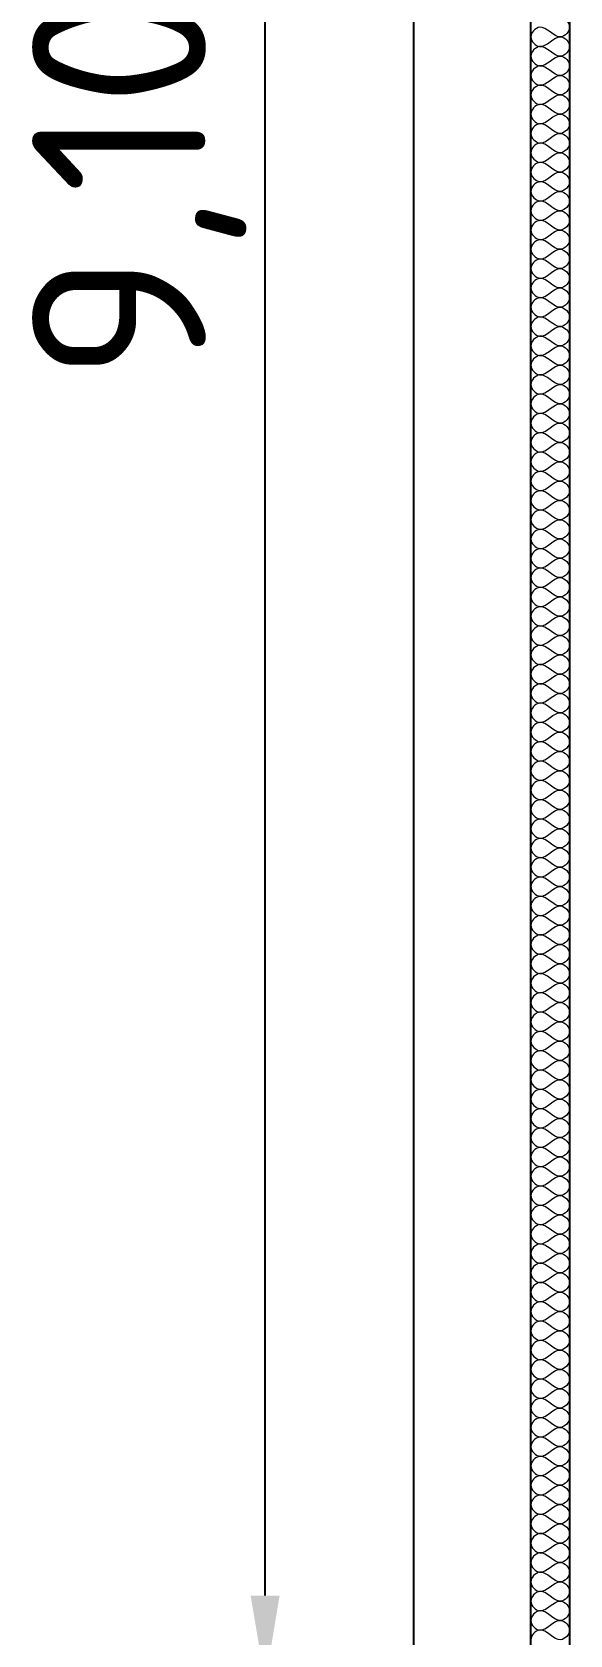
# Model space of a CAD drawing. Header units: metres. Extents: x 125 to 1179, y 511 to 749.
# Drawn here: x 124.71 to 140.19, y 606.73 to 652.9 of the extents above; entities that cross this region are included whole.
import ezdxf

# ---------------------------------------------------------------- set-up
doc = ezdxf.new("R2010")
doc.units = ezdxf.units.M
doc.layers.add('Text18', color=8, linetype='Continuous', lineweight=18)
doc.styles.get("Standard").update_dxf_attribs({"font": 'arial.ttf'})
doc.dimstyles.new('ISO-25', dxfattribs={"dimtxt": 2.5, "dimasz": 2.5, "dimexe": 1.25, "dimexo": 0.625, "dimtad": 1, "dimtxsty": 'Standard', "dimcen": 2.5, "dimadec": 0, "dimazin": 0, "dimtfac": 1, "dimtmove": 0, "dimatfit": 3, "dimfxl": 1, "dimarcsym": 0})

# ---------------------------------------------------------------- blocks, each defined once
blk = doc.blocks.new('*D4')
at = {"color": 0, "lineweight": -2, "transparency": 16777216}
for p, q in [((139.561, 696.369), (130.166, 696.369)), ((131.416, 607.857), (131.416, 693.869)), ((139.561, 605.357), (130.166, 605.357))]:
    blk.add_line(p, q, dxfattribs=at)
at = {"color": 0, "transparency": 16777216}
for points in [[(130.999, 693.869), (131.832, 693.869), (131.416, 696.369)], [(130.999, 607.857), (131.832, 607.857), (131.416, 605.357)]]:
    blk.add_solid(points, dxfattribs=at)
at = {"layer": 'Defpoints', "color": 0, "transparency": 16777216}
for p in [(131.416, 696.369), (140.186, 696.369), (140.186, 605.357)]:
    blk.add_point(p, dxfattribs=at)
at = {"color": 0, "transparency": 16777216, "insert": (127.791, 650.863), "char_height": 2.5, "attachment_point": 5, "rotation": 90}
blk.add_mtext('{\\fISOCPEUR|b0|i0|c0|p34;\\H2x;9,10m}', dxfattribs=at)

msp = doc.modelspace()

# ---------------------------------------------------------------- linework, layer by layer
for p, q in [((135.692, 527.829), (135.692, 699.329)), ((139.062, 531.2), (139.062, 696.369)), ((140.186, 605.919), (140.186, 695.245))]:
    msp.add_line(p, q)
at = {"layer": 'Text18', "color": 0, "ltscale": 0.5}
for points, knots in [([(139.925, 653.318), (140.045, 653.301), (140.305, 653.04), (139.81, 652.542), (139.427, 653.263), (139.063, 652.886), (139.062, 652.761)], [2.217326, 2.217326, 2.217326, 2.217326, 2.553667, 2.890008, 3.49416, 3.830501, 3.830501, 3.830501, 3.830501]), ([(139.062, 652.761), (139.064, 652.63), (139.426, 652.265), (139.709, 652.791), (139.925, 652.761)], [1.2768335, 1.2768335, 1.2768335, 1.2768335, 1.6131741, 2.2173264, 2.2173264, 2.2173264, 2.2173264]), ([(139.925, 652.761), (140.045, 652.745), (140.305, 652.483), (139.81, 651.986), (139.427, 652.706), (139.063, 652.33), (139.062, 652.205)], [2.217326, 2.217326, 2.217326, 2.217326, 2.553667, 2.890008, 3.49416, 3.830501, 3.830501, 3.830501, 3.830501]), ([(139.062, 652.205), (139.064, 652.074), (139.426, 651.709), (139.709, 652.235), (139.925, 652.205)], [1.2768335, 1.2768335, 1.2768335, 1.2768335, 1.6131741, 2.2173264, 2.2173264, 2.2173264, 2.2173264]), ([(139.925, 652.205), (140.045, 652.188), (140.305, 651.927), (139.81, 651.429), (139.427, 652.15), (139.063, 651.773), (139.062, 651.649)], [2.217326, 2.217326, 2.217326, 2.217326, 2.553667, 2.890008, 3.49416, 3.830501, 3.830501, 3.830501, 3.830501]), ([(139.062, 651.649), (139.064, 651.518), (139.426, 651.152), (139.709, 651.678), (139.925, 651.649)], [1.2768335, 1.2768335, 1.2768335, 1.2768335, 1.6131741, 2.2173264, 2.2173264, 2.2173264, 2.2173264]), ([(139.925, 651.649), (140.045, 651.632), (140.305, 651.371), (139.81, 650.873), (139.427, 651.594), (139.063, 651.217), (139.062, 651.092)], [2.217326, 2.217326, 2.217326, 2.217326, 2.553667, 2.890008, 3.49416, 3.830501, 3.830501, 3.830501, 3.830501]), ([(139.062, 651.092), (139.064, 650.962), (139.426, 650.596), (139.709, 651.122), (139.925, 651.092)], [1.2768335, 1.2768335, 1.2768335, 1.2768335, 1.6131741, 2.2173264, 2.2173264, 2.2173264, 2.2173264]), ([(139.925, 651.092), (140.045, 651.076), (140.305, 650.814), (139.81, 650.317), (139.427, 651.038), (139.063, 650.661), (139.062, 650.536)], [2.217326, 2.217326, 2.217326, 2.217326, 2.553667, 2.890008, 3.49416, 3.830501, 3.830501, 3.830501, 3.830501]), ([(139.062, 650.536), (139.064, 650.405), (139.426, 650.04), (139.709, 650.566), (139.925, 650.536)], [1.2768335, 1.2768335, 1.2768335, 1.2768335, 1.6131741, 2.2173264, 2.2173264, 2.2173264, 2.2173264]), ([(139.925, 650.536), (140.045, 650.519), (140.305, 650.258), (139.81, 649.761), (139.427, 650.481), (139.063, 650.104), (139.062, 649.98)], [2.217326, 2.217326, 2.217326, 2.217326, 2.553667, 2.890008, 3.49416, 3.830501, 3.830501, 3.830501, 3.830501]), ([(139.062, 649.98), (139.064, 649.849), (139.426, 649.483), (139.709, 650.009), (139.925, 649.98)], [1.2768335, 1.2768335, 1.2768335, 1.2768335, 1.6131741, 2.2173264, 2.2173264, 2.2173264, 2.2173264]), ([(139.925, 649.98), (140.045, 649.963), (140.305, 649.702), (139.81, 649.204), (139.427, 649.925), (139.063, 649.548), (139.062, 649.423)], [2.217326, 2.217326, 2.217326, 2.217326, 2.553667, 2.890008, 3.49416, 3.830501, 3.830501, 3.830501, 3.830501]), ([(139.062, 649.423), (139.064, 649.293), (139.426, 648.927), (139.709, 649.453), (139.925, 649.423)], [1.2768335, 1.2768335, 1.2768335, 1.2768335, 1.6131741, 2.2173264, 2.2173264, 2.2173264, 2.2173264]), ([(139.925, 649.423), (140.045, 649.407), (140.305, 649.145), (139.81, 648.648), (139.427, 649.369), (139.063, 648.992), (139.062, 648.867)], [2.217326, 2.217326, 2.217326, 2.217326, 2.553667, 2.890008, 3.49416, 3.830501, 3.830501, 3.830501, 3.830501]), ([(139.062, 648.867), (139.064, 648.736), (139.426, 648.371), (139.709, 648.897), (139.925, 648.867)], [1.2768335, 1.2768335, 1.2768335, 1.2768335, 1.6131741, 2.2173264, 2.2173264, 2.2173264, 2.2173264]), ([(139.925, 648.867), (140.045, 648.85), (140.305, 648.589), (139.81, 648.092), (139.427, 648.812), (139.063, 648.435), (139.062, 648.311)], [2.217326, 2.217326, 2.217326, 2.217326, 2.553667, 2.890008, 3.49416, 3.830501, 3.830501, 3.830501, 3.830501]), ([(139.062, 648.311), (139.064, 648.18), (139.426, 647.814), (139.709, 648.341), (139.925, 648.311)], [1.2768335, 1.2768335, 1.2768335, 1.2768335, 1.6131741, 2.2173264, 2.2173264, 2.2173264, 2.2173264]), ([(139.925, 648.311), (140.045, 648.294), (140.305, 648.033), (139.81, 647.535), (139.427, 648.256), (139.063, 647.879), (139.062, 647.754)], [2.217326, 2.217326, 2.217326, 2.217326, 2.553667, 2.890008, 3.49416, 3.830501, 3.830501, 3.830501, 3.830501]), ([(139.062, 647.754), (139.064, 647.624), (139.426, 647.258), (139.709, 647.784), (139.925, 647.754)], [1.2768335, 1.2768335, 1.2768335, 1.2768335, 1.6131741, 2.2173264, 2.2173264, 2.2173264, 2.2173264]), ([(139.925, 647.754), (140.045, 647.738), (140.305, 647.476), (139.81, 646.979), (139.427, 647.7), (139.063, 647.323), (139.062, 647.198)], [2.217326, 2.217326, 2.217326, 2.217326, 2.553667, 2.890008, 3.49416, 3.830501, 3.830501, 3.830501, 3.830501]), ([(139.062, 647.198), (139.064, 647.067), (139.426, 646.702), (139.709, 647.228), (139.925, 647.198)], [1.2768335, 1.2768335, 1.2768335, 1.2768335, 1.6131741, 2.2173264, 2.2173264, 2.2173264, 2.2173264]), ([(139.925, 647.198), (140.045, 647.181), (140.305, 646.92), (139.81, 646.423), (139.427, 647.143), (139.063, 646.766), (139.062, 646.642)], [2.217326, 2.217326, 2.217326, 2.217326, 2.553667, 2.890008, 3.49416, 3.830501, 3.830501, 3.830501, 3.830501]), ([(139.062, 646.642), (139.064, 646.511), (139.426, 646.145), (139.709, 646.672), (139.925, 646.642)], [1.2768335, 1.2768335, 1.2768335, 1.2768335, 1.6131741, 2.2173264, 2.2173264, 2.2173264, 2.2173264]), ([(139.925, 646.642), (140.045, 646.625), (140.305, 646.364), (139.81, 645.866), (139.427, 646.587), (139.063, 646.21), (139.062, 646.085)], [2.217326, 2.217326, 2.217326, 2.217326, 2.553667, 2.890008, 3.49416, 3.830501, 3.830501, 3.830501, 3.830501]), ([(139.062, 646.085), (139.064, 645.955), (139.426, 645.589), (139.709, 646.115), (139.925, 646.085)], [1.2768335, 1.2768335, 1.2768335, 1.2768335, 1.6131741, 2.2173264, 2.2173264, 2.2173264, 2.2173264]), ([(139.925, 646.085), (140.045, 646.069), (140.305, 645.807), (139.81, 645.31), (139.427, 646.031), (139.063, 645.654), (139.062, 645.529)], [2.217326, 2.217326, 2.217326, 2.217326, 2.553667, 2.890008, 3.49416, 3.830501, 3.830501, 3.830501, 3.830501]), ([(139.062, 645.529), (139.064, 645.398), (139.426, 645.033), (139.709, 645.559), (139.925, 645.529)], [1.2768335, 1.2768335, 1.2768335, 1.2768335, 1.6131741, 2.2173264, 2.2173264, 2.2173264, 2.2173264]), ([(139.925, 645.529), (140.045, 645.512), (140.305, 645.251), (139.81, 644.754), (139.427, 645.474), (139.063, 645.097), (139.062, 644.973)], [2.217326, 2.217326, 2.217326, 2.217326, 2.553667, 2.890008, 3.49416, 3.830501, 3.830501, 3.830501, 3.830501]), ([(139.062, 644.973), (139.064, 644.842), (139.426, 644.476), (139.709, 645.003), (139.925, 644.973)], [1.2768335, 1.2768335, 1.2768335, 1.2768335, 1.6131741, 2.2173264, 2.2173264, 2.2173264, 2.2173264]), ([(139.925, 644.973), (140.045, 644.956), (140.305, 644.695), (139.81, 644.197), (139.427, 644.918), (139.063, 644.541), (139.062, 644.416)], [2.217326, 2.217326, 2.217326, 2.217326, 2.553667, 2.890008, 3.49416, 3.830501, 3.830501, 3.830501, 3.830501]), ([(139.062, 644.416), (139.064, 644.286), (139.426, 643.92), (139.709, 644.446), (139.925, 644.416)], [1.2768335, 1.2768335, 1.2768335, 1.2768335, 1.6131741, 2.2173264, 2.2173264, 2.2173264, 2.2173264]), ([(139.925, 644.416), (140.045, 644.4), (140.305, 644.138), (139.81, 643.641), (139.427, 644.362), (139.063, 643.985), (139.062, 643.86)], [2.217326, 2.217326, 2.217326, 2.217326, 2.553667, 2.890008, 3.49416, 3.830501, 3.830501, 3.830501, 3.830501]), ([(139.062, 643.86), (139.064, 643.729), (139.426, 643.364), (139.709, 643.89), (139.925, 643.86)], [1.2768335, 1.2768335, 1.2768335, 1.2768335, 1.6131741, 2.2173264, 2.2173264, 2.2173264, 2.2173264]), ([(139.925, 643.86), (140.045, 643.843), (140.305, 643.582), (139.81, 643.085), (139.427, 643.805), (139.063, 643.428), (139.062, 643.304)], [2.217326, 2.217326, 2.217326, 2.217326, 2.553667, 2.890008, 3.49416, 3.830501, 3.830501, 3.830501, 3.830501]), ([(139.062, 643.304), (139.064, 643.173), (139.426, 642.807), (139.709, 643.334), (139.925, 643.304)], [1.2768335, 1.2768335, 1.2768335, 1.2768335, 1.6131741, 2.2173264, 2.2173264, 2.2173264, 2.2173264]), ([(139.925, 643.304), (140.045, 643.287), (140.305, 643.026), (139.81, 642.528), (139.427, 643.249), (139.063, 642.872), (139.062, 642.747)], [2.217326, 2.217326, 2.217326, 2.217326, 2.553667, 2.890008, 3.49416, 3.830501, 3.830501, 3.830501, 3.830501]), ([(139.062, 642.747), (139.064, 642.617), (139.426, 642.251), (139.709, 642.777), (139.925, 642.747)], [1.2768335, 1.2768335, 1.2768335, 1.2768335, 1.6131741, 2.2173264, 2.2173264, 2.2173264, 2.2173264]), ([(139.925, 642.747), (140.045, 642.731), (140.305, 642.469), (139.81, 641.972), (139.427, 642.693), (139.063, 642.316), (139.062, 642.191)], [2.217326, 2.217326, 2.217326, 2.217326, 2.553667, 2.890008, 3.49416, 3.830501, 3.830501, 3.830501, 3.830501]), ([(139.062, 642.191), (139.064, 642.06), (139.426, 641.695), (139.709, 642.221), (139.925, 642.191)], [1.2768335, 1.2768335, 1.2768335, 1.2768335, 1.6131741, 2.2173264, 2.2173264, 2.2173264, 2.2173264]), ([(139.925, 642.191), (140.045, 642.174), (140.305, 641.913), (139.81, 641.416), (139.427, 642.136), (139.063, 641.759), (139.062, 641.635)], [2.217326, 2.217326, 2.217326, 2.217326, 2.553667, 2.890008, 3.49416, 3.830501, 3.830501, 3.830501, 3.830501]), ([(139.062, 641.635), (139.064, 641.504), (139.426, 641.138), (139.709, 641.665), (139.925, 641.635)], [1.2768335, 1.2768335, 1.2768335, 1.2768335, 1.6131741, 2.2173264, 2.2173264, 2.2173264, 2.2173264]), ([(139.925, 641.635), (140.045, 641.618), (140.305, 641.357), (139.81, 640.859), (139.427, 641.58), (139.063, 641.203), (139.062, 641.078)], [2.217326, 2.217326, 2.217326, 2.217326, 2.553667, 2.890008, 3.49416, 3.830501, 3.830501, 3.830501, 3.830501]), ([(139.062, 641.078), (139.064, 640.948), (139.426, 640.582), (139.709, 641.108), (139.925, 641.078)], [1.2768335, 1.2768335, 1.2768335, 1.2768335, 1.6131741, 2.2173264, 2.2173264, 2.2173264, 2.2173264]), ([(139.925, 641.078), (140.045, 641.062), (140.305, 640.8), (139.81, 640.303), (139.427, 641.024), (139.063, 640.647), (139.062, 640.522)], [2.217326, 2.217326, 2.217326, 2.217326, 2.553667, 2.890008, 3.49416, 3.830501, 3.830501, 3.830501, 3.830501]), ([(139.062, 640.522), (139.064, 640.391), (139.426, 640.026), (139.709, 640.552), (139.925, 640.522)], [1.2768335, 1.2768335, 1.2768335, 1.2768335, 1.6131741, 2.2173264, 2.2173264, 2.2173264, 2.2173264]), ([(139.925, 640.522), (140.045, 640.505), (140.305, 640.244), (139.81, 639.747), (139.427, 640.467), (139.063, 640.09), (139.062, 639.966)], [2.217326, 2.217326, 2.217326, 2.217326, 2.553667, 2.890008, 3.49416, 3.830501, 3.830501, 3.830501, 3.830501]), ([(139.062, 639.966), (139.064, 639.835), (139.426, 639.469), (139.709, 639.996), (139.925, 639.966)], [1.2768335, 1.2768335, 1.2768335, 1.2768335, 1.6131741, 2.2173264, 2.2173264, 2.2173264, 2.2173264]), ([(139.925, 639.966), (140.045, 639.949), (140.305, 639.688), (139.81, 639.19), (139.427, 639.911), (139.063, 639.534), (139.062, 639.409)], [2.217326, 2.217326, 2.217326, 2.217326, 2.553667, 2.890008, 3.49416, 3.830501, 3.830501, 3.830501, 3.830501]), ([(139.062, 639.409), (139.064, 639.279), (139.426, 638.913), (139.709, 639.439), (139.925, 639.409)], [1.2768335, 1.2768335, 1.2768335, 1.2768335, 1.6131741, 2.2173264, 2.2173264, 2.2173264, 2.2173264]), ([(139.925, 639.409), (140.045, 639.393), (140.305, 639.131), (139.81, 638.634), (139.427, 639.355), (139.063, 638.978), (139.062, 638.853)], [2.217326, 2.217326, 2.217326, 2.217326, 2.553667, 2.890008, 3.49416, 3.830501, 3.830501, 3.830501, 3.830501]), ([(139.062, 638.853), (139.064, 638.722), (139.426, 638.357), (139.709, 638.883), (139.925, 638.853)], [1.2768335, 1.2768335, 1.2768335, 1.2768335, 1.6131741, 2.2173264, 2.2173264, 2.2173264, 2.2173264]), ([(139.925, 638.853), (140.045, 638.837), (140.305, 638.575), (139.81, 638.078), (139.427, 638.798), (139.063, 638.421), (139.062, 638.297)], [2.217326, 2.217326, 2.217326, 2.217326, 2.553667, 2.890008, 3.49416, 3.830501, 3.830501, 3.830501, 3.830501]), ([(139.062, 638.297), (139.064, 638.166), (139.426, 637.801), (139.709, 638.327), (139.925, 638.297)], [1.2768335, 1.2768335, 1.2768335, 1.2768335, 1.6131741, 2.2173264, 2.2173264, 2.2173264, 2.2173264]), ([(139.925, 638.297), (140.045, 638.28), (140.305, 638.019), (139.81, 637.521), (139.427, 638.242), (139.063, 637.865), (139.062, 637.74)], [2.217326, 2.217326, 2.217326, 2.217326, 2.553667, 2.890008, 3.49416, 3.830501, 3.830501, 3.830501, 3.830501]), ([(139.062, 637.74), (139.064, 637.61), (139.426, 637.244), (139.709, 637.77), (139.925, 637.74)], [1.2768335, 1.2768335, 1.2768335, 1.2768335, 1.6131741, 2.2173264, 2.2173264, 2.2173264, 2.2173264]), ([(139.925, 637.74), (140.045, 637.724), (140.305, 637.463), (139.81, 636.965), (139.427, 637.686), (139.063, 637.309), (139.062, 637.184)], [2.217326, 2.217326, 2.217326, 2.217326, 2.553667, 2.890008, 3.49416, 3.830501, 3.830501, 3.830501, 3.830501]), ([(139.062, 637.184), (139.064, 637.053), (139.426, 636.688), (139.709, 637.214), (139.925, 637.184)], [1.2768335, 1.2768335, 1.2768335, 1.2768335, 1.6131741, 2.2173264, 2.2173264, 2.2173264, 2.2173264]), ([(139.925, 637.184), (140.045, 637.168), (140.305, 636.906), (139.81, 636.409), (139.427, 637.129), (139.063, 636.753), (139.062, 636.628)], [2.217326, 2.217326, 2.217326, 2.217326, 2.553667, 2.890008, 3.49416, 3.830501, 3.830501, 3.830501, 3.830501]), ([(139.062, 636.628), (139.064, 636.497), (139.426, 636.132), (139.709, 636.658), (139.925, 636.628)], [1.2768335, 1.2768335, 1.2768335, 1.2768335, 1.6131741, 2.2173264, 2.2173264, 2.2173264, 2.2173264]), ([(139.925, 636.628), (140.045, 636.611), (140.305, 636.35), (139.81, 635.852), (139.427, 636.573), (139.063, 636.196), (139.062, 636.072)], [2.217326, 2.217326, 2.217326, 2.217326, 2.553667, 2.890008, 3.49416, 3.830501, 3.830501, 3.830501, 3.830501]), ([(139.062, 636.072), (139.064, 635.941), (139.426, 635.575), (139.709, 636.101), (139.925, 636.072)], [1.2768335, 1.2768335, 1.2768335, 1.2768335, 1.6131741, 2.2173264, 2.2173264, 2.2173264, 2.2173264]), ([(139.925, 636.072), (140.045, 636.055), (140.305, 635.794), (139.81, 635.296), (139.427, 636.017), (139.063, 635.64), (139.062, 635.515)], [2.217326, 2.217326, 2.217326, 2.217326, 2.553667, 2.890008, 3.49416, 3.830501, 3.830501, 3.830501, 3.830501]), ([(139.062, 635.515), (139.064, 635.384), (139.426, 635.019), (139.709, 635.545), (139.925, 635.515)], [1.2768335, 1.2768335, 1.2768335, 1.2768335, 1.6131741, 2.2173264, 2.2173264, 2.2173264, 2.2173264]), ([(139.925, 635.515), (140.045, 635.499), (140.305, 635.237), (139.81, 634.74), (139.427, 635.46), (139.063, 635.084), (139.062, 634.959)], [2.217326, 2.217326, 2.217326, 2.217326, 2.553667, 2.890008, 3.49416, 3.830501, 3.830501, 3.830501, 3.830501]), ([(139.062, 634.959), (139.064, 634.828), (139.426, 634.463), (139.709, 634.989), (139.925, 634.959)], [1.2768335, 1.2768335, 1.2768335, 1.2768335, 1.6131741, 2.2173264, 2.2173264, 2.2173264, 2.2173264]), ([(139.925, 634.959), (140.045, 634.942), (140.305, 634.681), (139.81, 634.183), (139.427, 634.904), (139.063, 634.527), (139.062, 634.403)], [2.217326, 2.217326, 2.217326, 2.217326, 2.553667, 2.890008, 3.49416, 3.830501, 3.830501, 3.830501, 3.830501]), ([(139.062, 634.403), (139.064, 634.272), (139.426, 633.906), (139.709, 634.432), (139.925, 634.403)], [1.2768335, 1.2768335, 1.2768335, 1.2768335, 1.6131741, 2.2173264, 2.2173264, 2.2173264, 2.2173264]), ([(139.925, 634.403), (140.045, 634.386), (140.305, 634.125), (139.81, 633.627), (139.427, 634.348), (139.063, 633.971), (139.062, 633.846)], [2.217326, 2.217326, 2.217326, 2.217326, 2.553667, 2.890008, 3.49416, 3.830501, 3.830501, 3.830501, 3.830501]), ([(139.062, 633.846), (139.064, 633.716), (139.426, 633.35), (139.709, 633.876), (139.925, 633.846)], [1.2768335, 1.2768335, 1.2768335, 1.2768335, 1.6131741, 2.2173264, 2.2173264, 2.2173264, 2.2173264]), ([(139.925, 633.846), (140.045, 633.83), (140.305, 633.568), (139.81, 633.071), (139.427, 633.792), (139.063, 633.415), (139.062, 633.29)], [2.217326, 2.217326, 2.217326, 2.217326, 2.553667, 2.890008, 3.49416, 3.830501, 3.830501, 3.830501, 3.830501]), ([(139.062, 633.29), (139.064, 633.159), (139.426, 632.794), (139.709, 633.32), (139.925, 633.29)], [1.2768335, 1.2768335, 1.2768335, 1.2768335, 1.6131741, 2.2173264, 2.2173264, 2.2173264, 2.2173264]), ([(139.925, 633.29), (140.045, 633.273), (140.305, 633.012), (139.81, 632.515), (139.427, 633.235), (139.063, 632.858), (139.062, 632.734)], [2.217326, 2.217326, 2.217326, 2.217326, 2.553667, 2.890008, 3.49416, 3.830501, 3.830501, 3.830501, 3.830501]), ([(139.062, 632.734), (139.064, 632.603), (139.426, 632.237), (139.709, 632.763), (139.925, 632.734)], [1.2768335, 1.2768335, 1.2768335, 1.2768335, 1.6131741, 2.2173264, 2.2173264, 2.2173264, 2.2173264]), ([(139.925, 632.734), (140.045, 632.717), (140.305, 632.456), (139.81, 631.958), (139.427, 632.679), (139.063, 632.302), (139.062, 632.177)], [2.217326, 2.217326, 2.217326, 2.217326, 2.553667, 2.890008, 3.49416, 3.830501, 3.830501, 3.830501, 3.830501]), ([(139.062, 632.177), (139.064, 632.047), (139.426, 631.681), (139.709, 632.207), (139.925, 632.177)], [1.2768335, 1.2768335, 1.2768335, 1.2768335, 1.6131741, 2.2173264, 2.2173264, 2.2173264, 2.2173264]), ([(139.925, 632.177), (140.045, 632.161), (140.305, 631.899), (139.81, 631.402), (139.427, 632.123), (139.063, 631.746), (139.062, 631.621)], [2.217326, 2.217326, 2.217326, 2.217326, 2.553667, 2.890008, 3.49416, 3.830501, 3.830501, 3.830501, 3.830501]), ([(139.062, 631.621), (139.064, 631.49), (139.426, 631.125), (139.709, 631.651), (139.925, 631.621)], [1.2768335, 1.2768335, 1.2768335, 1.2768335, 1.6131741, 2.2173264, 2.2173264, 2.2173264, 2.2173264]), ([(139.925, 631.621), (140.045, 631.604), (140.305, 631.343), (139.81, 630.846), (139.427, 631.566), (139.063, 631.189), (139.062, 631.065)], [2.217326, 2.217326, 2.217326, 2.217326, 2.553667, 2.890008, 3.49416, 3.830501, 3.830501, 3.830501, 3.830501]), ([(139.062, 631.065), (139.064, 630.934), (139.426, 630.568), (139.709, 631.095), (139.925, 631.065)], [1.2768335, 1.2768335, 1.2768335, 1.2768335, 1.6131741, 2.2173264, 2.2173264, 2.2173264, 2.2173264]), ([(139.925, 631.065), (140.045, 631.048), (140.305, 630.787), (139.81, 630.289), (139.427, 631.01), (139.063, 630.633), (139.062, 630.508)], [2.217326, 2.217326, 2.217326, 2.217326, 2.553667, 2.890008, 3.49416, 3.830501, 3.830501, 3.830501, 3.830501]), ([(139.062, 630.508), (139.064, 630.378), (139.426, 630.012), (139.709, 630.538), (139.925, 630.508)], [1.2768335, 1.2768335, 1.2768335, 1.2768335, 1.6131741, 2.2173264, 2.2173264, 2.2173264, 2.2173264]), ([(139.925, 630.508), (140.045, 630.492), (140.305, 630.23), (139.81, 629.733), (139.427, 630.454), (139.063, 630.077), (139.062, 629.952)], [2.217326, 2.217326, 2.217326, 2.217326, 2.553667, 2.890008, 3.49416, 3.830501, 3.830501, 3.830501, 3.830501]), ([(139.062, 629.952), (139.064, 629.821), (139.426, 629.456), (139.709, 629.982), (139.925, 629.952)], [1.2768335, 1.2768335, 1.2768335, 1.2768335, 1.6131741, 2.2173264, 2.2173264, 2.2173264, 2.2173264]), ([(139.925, 629.952), (140.045, 629.935), (140.305, 629.674), (139.81, 629.177), (139.427, 629.897), (139.063, 629.52), (139.062, 629.396)], [2.217326, 2.217326, 2.217326, 2.217326, 2.553667, 2.890008, 3.49416, 3.830501, 3.830501, 3.830501, 3.830501]), ([(139.062, 629.396), (139.064, 629.265), (139.426, 628.899), (139.709, 629.426), (139.925, 629.396)], [1.2768335, 1.2768335, 1.2768335, 1.2768335, 1.6131741, 2.2173264, 2.2173264, 2.2173264, 2.2173264]), ([(139.925, 629.396), (140.045, 629.379), (140.305, 629.118), (139.81, 628.62), (139.427, 629.341), (139.063, 628.964), (139.062, 628.839)], [2.217326, 2.217326, 2.217326, 2.217326, 2.553667, 2.890008, 3.49416, 3.830501, 3.830501, 3.830501, 3.830501]), ([(139.062, 628.839), (139.064, 628.709), (139.426, 628.343), (139.709, 628.869), (139.925, 628.839)], [1.2768335, 1.2768335, 1.2768335, 1.2768335, 1.6131741, 2.2173264, 2.2173264, 2.2173264, 2.2173264]), ([(139.925, 628.839), (140.045, 628.823), (140.305, 628.561), (139.81, 628.064), (139.427, 628.785), (139.063, 628.408), (139.062, 628.283)], [2.217326, 2.217326, 2.217326, 2.217326, 2.553667, 2.890008, 3.49416, 3.830501, 3.830501, 3.830501, 3.830501]), ([(139.062, 628.283), (139.064, 628.152), (139.426, 627.787), (139.709, 628.313), (139.925, 628.283)], [1.2768335, 1.2768335, 1.2768335, 1.2768335, 1.6131741, 2.2173264, 2.2173264, 2.2173264, 2.2173264]), ([(139.925, 628.283), (140.045, 628.266), (140.305, 628.005), (139.81, 627.508), (139.427, 628.228), (139.063, 627.851), (139.062, 627.727)], [2.217326, 2.217326, 2.217326, 2.217326, 2.553667, 2.890008, 3.49416, 3.830501, 3.830501, 3.830501, 3.830501]), ([(139.062, 627.727), (139.064, 627.596), (139.426, 627.23), (139.709, 627.757), (139.925, 627.727)], [1.2768335, 1.2768335, 1.2768335, 1.2768335, 1.6131741, 2.2173264, 2.2173264, 2.2173264, 2.2173264]), ([(139.925, 627.727), (140.045, 627.71), (140.305, 627.449), (139.81, 626.951), (139.427, 627.672), (139.063, 627.295), (139.062, 627.17)], [2.217326, 2.217326, 2.217326, 2.217326, 2.553667, 2.890008, 3.49416, 3.830501, 3.830501, 3.830501, 3.830501]), ([(139.062, 627.17), (139.064, 627.04), (139.426, 626.674), (139.709, 627.2), (139.925, 627.17)], [1.2768335, 1.2768335, 1.2768335, 1.2768335, 1.6131741, 2.2173264, 2.2173264, 2.2173264, 2.2173264]), ([(139.925, 627.17), (140.045, 627.154), (140.305, 626.892), (139.81, 626.395), (139.427, 627.116), (139.063, 626.739), (139.062, 626.614)], [2.217326, 2.217326, 2.217326, 2.217326, 2.553667, 2.890008, 3.49416, 3.830501, 3.830501, 3.830501, 3.830501]), ([(139.062, 626.614), (139.064, 626.483), (139.426, 626.118), (139.709, 626.644), (139.925, 626.614)], [1.2768335, 1.2768335, 1.2768335, 1.2768335, 1.6131741, 2.2173264, 2.2173264, 2.2173264, 2.2173264]), ([(139.925, 626.614), (140.045, 626.597), (140.305, 626.336), (139.81, 625.839), (139.427, 626.559), (139.063, 626.182), (139.062, 626.058)], [2.217326, 2.217326, 2.217326, 2.217326, 2.553667, 2.890008, 3.49416, 3.830501, 3.830501, 3.830501, 3.830501]), ([(139.062, 626.058), (139.064, 625.927), (139.426, 625.561), (139.709, 626.088), (139.925, 626.058)], [1.2768335, 1.2768335, 1.2768335, 1.2768335, 1.6131741, 2.2173264, 2.2173264, 2.2173264, 2.2173264]), ([(139.925, 626.058), (140.045, 626.041), (140.305, 625.78), (139.81, 625.282), (139.427, 626.003), (139.063, 625.626), (139.062, 625.501)], [2.217326, 2.217326, 2.217326, 2.217326, 2.553667, 2.890008, 3.49416, 3.830501, 3.830501, 3.830501, 3.830501]), ([(139.062, 625.501), (139.064, 625.371), (139.426, 625.005), (139.709, 625.531), (139.925, 625.501)], [1.2768335, 1.2768335, 1.2768335, 1.2768335, 1.6131741, 2.2173264, 2.2173264, 2.2173264, 2.2173264]), ([(139.925, 625.501), (140.045, 625.485), (140.305, 625.223), (139.81, 624.726), (139.427, 625.447), (139.063, 625.07), (139.062, 624.945)], [2.217326, 2.217326, 2.217326, 2.217326, 2.553667, 2.890008, 3.49416, 3.830501, 3.830501, 3.830501, 3.830501]), ([(139.062, 624.945), (139.064, 624.814), (139.426, 624.449), (139.709, 624.975), (139.925, 624.945)], [1.2768335, 1.2768335, 1.2768335, 1.2768335, 1.6131741, 2.2173264, 2.2173264, 2.2173264, 2.2173264]), ([(139.925, 624.945), (140.045, 624.928), (140.305, 624.667), (139.81, 624.17), (139.427, 624.89), (139.063, 624.513), (139.062, 624.389)], [2.217326, 2.217326, 2.217326, 2.217326, 2.553667, 2.890008, 3.49416, 3.830501, 3.830501, 3.830501, 3.830501]), ([(139.062, 624.389), (139.064, 624.258), (139.426, 623.892), (139.709, 624.419), (139.925, 624.389)], [1.2768335, 1.2768335, 1.2768335, 1.2768335, 1.6131741, 2.2173264, 2.2173264, 2.2173264, 2.2173264]), ([(139.925, 624.389), (140.045, 624.372), (140.305, 624.111), (139.81, 623.613), (139.427, 624.334), (139.063, 623.957), (139.062, 623.832)], [2.217326, 2.217326, 2.217326, 2.217326, 2.553667, 2.890008, 3.49416, 3.830501, 3.830501, 3.830501, 3.830501]), ([(139.062, 623.832), (139.064, 623.702), (139.426, 623.336), (139.709, 623.862), (139.925, 623.832)], [1.2768335, 1.2768335, 1.2768335, 1.2768335, 1.6131741, 2.2173264, 2.2173264, 2.2173264, 2.2173264]), ([(139.925, 623.832), (140.045, 623.816), (140.305, 623.554), (139.81, 623.057), (139.427, 623.778), (139.063, 623.401), (139.062, 623.276)], [2.217326, 2.217326, 2.217326, 2.217326, 2.553667, 2.890008, 3.49416, 3.830501, 3.830501, 3.830501, 3.830501]), ([(139.062, 623.276), (139.064, 623.145), (139.426, 622.78), (139.709, 623.306), (139.925, 623.276)], [1.2768335, 1.2768335, 1.2768335, 1.2768335, 1.6131741, 2.2173264, 2.2173264, 2.2173264, 2.2173264]), ([(139.925, 623.276), (140.045, 623.259), (140.305, 622.998), (139.81, 622.501), (139.427, 623.221), (139.063, 622.844), (139.062, 622.72)], [2.217326, 2.217326, 2.217326, 2.217326, 2.553667, 2.890008, 3.49416, 3.830501, 3.830501, 3.830501, 3.830501]), ([(139.062, 622.72), (139.064, 622.589), (139.426, 622.223), (139.709, 622.75), (139.925, 622.72)], [1.2768335, 1.2768335, 1.2768335, 1.2768335, 1.6131741, 2.2173264, 2.2173264, 2.2173264, 2.2173264]), ([(139.925, 622.72), (140.045, 622.703), (140.305, 622.442), (139.81, 621.944), (139.427, 622.665), (139.063, 622.288), (139.062, 622.163)], [2.217326, 2.217326, 2.217326, 2.217326, 2.553667, 2.890008, 3.49416, 3.830501, 3.830501, 3.830501, 3.830501]), ([(139.062, 622.163), (139.064, 622.033), (139.426, 621.667), (139.709, 622.193), (139.925, 622.163)], [1.2768335, 1.2768335, 1.2768335, 1.2768335, 1.6131741, 2.2173264, 2.2173264, 2.2173264, 2.2173264]), ([(139.925, 622.163), (140.045, 622.147), (140.305, 621.885), (139.81, 621.388), (139.427, 622.109), (139.063, 621.732), (139.062, 621.607)], [2.217326, 2.217326, 2.217326, 2.217326, 2.553667, 2.890008, 3.49416, 3.830501, 3.830501, 3.830501, 3.830501]), ([(139.062, 621.607), (139.064, 621.476), (139.426, 621.111), (139.709, 621.637), (139.925, 621.607)], [1.2768335, 1.2768335, 1.2768335, 1.2768335, 1.6131741, 2.2173264, 2.2173264, 2.2173264, 2.2173264]), ([(139.925, 621.607), (140.045, 621.59), (140.305, 621.329), (139.81, 620.832), (139.427, 621.552), (139.063, 621.175), (139.062, 621.051)], [2.217326, 2.217326, 2.217326, 2.217326, 2.553667, 2.890008, 3.49416, 3.830501, 3.830501, 3.830501, 3.830501]), ([(139.062, 621.051), (139.064, 620.92), (139.426, 620.555), (139.709, 621.081), (139.925, 621.051)], [1.2768335, 1.2768335, 1.2768335, 1.2768335, 1.6131741, 2.2173264, 2.2173264, 2.2173264, 2.2173264]), ([(139.925, 621.051), (140.045, 621.034), (140.305, 620.773), (139.81, 620.275), (139.427, 620.996), (139.063, 620.619), (139.062, 620.494)], [2.217326, 2.217326, 2.217326, 2.217326, 2.553667, 2.890008, 3.49416, 3.830501, 3.830501, 3.830501, 3.830501]), ([(139.062, 620.494), (139.064, 620.364), (139.426, 619.998), (139.709, 620.524), (139.925, 620.494)], [1.2768335, 1.2768335, 1.2768335, 1.2768335, 1.6131741, 2.2173264, 2.2173264, 2.2173264, 2.2173264]), ([(139.925, 620.494), (140.045, 620.478), (140.305, 620.217), (139.81, 619.719), (139.427, 620.44), (139.063, 620.063), (139.062, 619.938)], [2.217326, 2.217326, 2.217326, 2.217326, 2.553667, 2.890008, 3.49416, 3.830501, 3.830501, 3.830501, 3.830501]), ([(139.062, 619.938), (139.064, 619.807), (139.426, 619.442), (139.709, 619.968), (139.925, 619.938)], [1.2768335, 1.2768335, 1.2768335, 1.2768335, 1.6131741, 2.2173264, 2.2173264, 2.2173264, 2.2173264]), ([(139.925, 619.938), (140.045, 619.922), (140.305, 619.66), (139.81, 619.163), (139.427, 619.883), (139.063, 619.507), (139.062, 619.382)], [2.217326, 2.217326, 2.217326, 2.217326, 2.553667, 2.890008, 3.49416, 3.830501, 3.830501, 3.830501, 3.830501]), ([(139.062, 619.382), (139.064, 619.251), (139.426, 618.886), (139.709, 619.412), (139.925, 619.382)], [1.2768335, 1.2768335, 1.2768335, 1.2768335, 1.6131741, 2.2173264, 2.2173264, 2.2173264, 2.2173264]), ([(139.925, 619.382), (140.045, 619.365), (140.305, 619.104), (139.81, 618.606), (139.427, 619.327), (139.063, 618.95), (139.062, 618.826)], [2.217326, 2.217326, 2.217326, 2.217326, 2.553667, 2.890008, 3.49416, 3.830501, 3.830501, 3.830501, 3.830501]), ([(139.062, 618.826), (139.064, 618.695), (139.426, 618.329), (139.709, 618.855), (139.925, 618.826)], [1.2768335, 1.2768335, 1.2768335, 1.2768335, 1.6131741, 2.2173264, 2.2173264, 2.2173264, 2.2173264]), ([(139.925, 618.826), (140.045, 618.809), (140.305, 618.548), (139.81, 618.05), (139.427, 618.771), (139.063, 618.394), (139.062, 618.269)], [2.217326, 2.217326, 2.217326, 2.217326, 2.553667, 2.890008, 3.49416, 3.830501, 3.830501, 3.830501, 3.830501]), ([(139.062, 618.269), (139.064, 618.138), (139.426, 617.773), (139.709, 618.299), (139.925, 618.269)], [1.2768335, 1.2768335, 1.2768335, 1.2768335, 1.6131741, 2.2173264, 2.2173264, 2.2173264, 2.2173264]), ([(139.925, 618.269), (140.045, 618.253), (140.305, 617.991), (139.81, 617.494), (139.427, 618.214), (139.063, 617.838), (139.062, 617.713)], [2.217326, 2.217326, 2.217326, 2.217326, 2.553667, 2.890008, 3.49416, 3.830501, 3.830501, 3.830501, 3.830501]), ([(139.062, 617.713), (139.064, 617.582), (139.426, 617.217), (139.709, 617.743), (139.925, 617.713)], [1.2768335, 1.2768335, 1.2768335, 1.2768335, 1.6131741, 2.2173264, 2.2173264, 2.2173264, 2.2173264]), ([(139.925, 617.713), (140.045, 617.696), (140.305, 617.435), (139.81, 616.937), (139.427, 617.658), (139.063, 617.281), (139.062, 617.157)], [2.217326, 2.217326, 2.217326, 2.217326, 2.553667, 2.890008, 3.49416, 3.830501, 3.830501, 3.830501, 3.830501]), ([(139.062, 617.157), (139.064, 617.026), (139.426, 616.66), (139.709, 617.186), (139.925, 617.157)], [1.2768335, 1.2768335, 1.2768335, 1.2768335, 1.6131741, 2.2173264, 2.2173264, 2.2173264, 2.2173264]), ([(139.925, 617.157), (140.045, 617.14), (140.305, 616.879), (139.81, 616.381), (139.427, 617.102), (139.063, 616.725), (139.062, 616.6)], [2.217326, 2.217326, 2.217326, 2.217326, 2.553667, 2.890008, 3.49416, 3.830501, 3.830501, 3.830501, 3.830501]), ([(139.062, 616.6), (139.064, 616.469), (139.426, 616.104), (139.709, 616.63), (139.925, 616.6)], [1.2768335, 1.2768335, 1.2768335, 1.2768335, 1.6131741, 2.2173264, 2.2173264, 2.2173264, 2.2173264]), ([(139.925, 616.6), (140.045, 616.584), (140.305, 616.322), (139.81, 615.825), (139.427, 616.545), (139.063, 616.169), (139.062, 616.044)], [2.217326, 2.217326, 2.217326, 2.217326, 2.553667, 2.890008, 3.49416, 3.830501, 3.830501, 3.830501, 3.830501]), ([(139.062, 616.044), (139.064, 615.913), (139.426, 615.548), (139.709, 616.074), (139.925, 616.044)], [1.2768335, 1.2768335, 1.2768335, 1.2768335, 1.6131741, 2.2173264, 2.2173264, 2.2173264, 2.2173264]), ([(139.925, 616.044), (140.045, 616.027), (140.305, 615.766), (139.81, 615.269), (139.427, 615.989), (139.063, 615.612), (139.062, 615.488)], [2.217326, 2.217326, 2.217326, 2.217326, 2.553667, 2.890008, 3.49416, 3.830501, 3.830501, 3.830501, 3.830501]), ([(139.062, 615.488), (139.064, 615.357), (139.426, 614.991), (139.709, 615.517), (139.925, 615.488)], [1.2768335, 1.2768335, 1.2768335, 1.2768335, 1.6131741, 2.2173264, 2.2173264, 2.2173264, 2.2173264]), ([(139.925, 615.488), (140.045, 615.471), (140.305, 615.21), (139.81, 614.712), (139.427, 615.433), (139.063, 615.056), (139.062, 614.931)], [2.217326, 2.217326, 2.217326, 2.217326, 2.553667, 2.890008, 3.49416, 3.830501, 3.830501, 3.830501, 3.830501]), ([(139.062, 614.931), (139.064, 614.801), (139.426, 614.435), (139.709, 614.961), (139.925, 614.931)], [1.2768335, 1.2768335, 1.2768335, 1.2768335, 1.6131741, 2.2173264, 2.2173264, 2.2173264, 2.2173264]), ([(139.925, 614.931), (140.045, 614.915), (140.305, 614.653), (139.81, 614.156), (139.427, 614.877), (139.063, 614.5), (139.062, 614.375)], [2.217326, 2.217326, 2.217326, 2.217326, 2.553667, 2.890008, 3.49416, 3.830501, 3.830501, 3.830501, 3.830501]), ([(139.062, 614.375), (139.064, 614.244), (139.426, 613.879), (139.709, 614.405), (139.925, 614.375)], [1.2768335, 1.2768335, 1.2768335, 1.2768335, 1.6131741, 2.2173264, 2.2173264, 2.2173264, 2.2173264]), ([(139.925, 614.375), (140.045, 614.358), (140.305, 614.097), (139.81, 613.6), (139.427, 614.32), (139.063, 613.943), (139.062, 613.819)], [2.217326, 2.217326, 2.217326, 2.217326, 2.553667, 2.890008, 3.49416, 3.830501, 3.830501, 3.830501, 3.830501]), ([(139.062, 613.819), (139.064, 613.688), (139.426, 613.322), (139.709, 613.849), (139.925, 613.819)], [1.2768335, 1.2768335, 1.2768335, 1.2768335, 1.6131741, 2.2173264, 2.2173264, 2.2173264, 2.2173264]), ([(139.925, 613.819), (140.045, 613.802), (140.305, 613.541), (139.81, 613.043), (139.427, 613.764), (139.063, 613.387), (139.062, 613.262)], [2.217326, 2.217326, 2.217326, 2.217326, 2.553667, 2.890008, 3.49416, 3.830501, 3.830501, 3.830501, 3.830501]), ([(139.062, 613.262), (139.064, 613.132), (139.426, 612.766), (139.709, 613.292), (139.925, 613.262)], [1.2768335, 1.2768335, 1.2768335, 1.2768335, 1.6131741, 2.2173264, 2.2173264, 2.2173264, 2.2173264]), ([(139.925, 613.262), (140.045, 613.246), (140.305, 612.984), (139.81, 612.487), (139.427, 613.208), (139.063, 612.831), (139.062, 612.706)], [2.217326, 2.217326, 2.217326, 2.217326, 2.553667, 2.890008, 3.49416, 3.830501, 3.830501, 3.830501, 3.830501]), ([(139.062, 612.706), (139.064, 612.575), (139.426, 612.21), (139.709, 612.736), (139.925, 612.706)], [1.2768335, 1.2768335, 1.2768335, 1.2768335, 1.6131741, 2.2173264, 2.2173264, 2.2173264, 2.2173264]), ([(139.925, 612.706), (140.045, 612.689), (140.305, 612.428), (139.81, 611.931), (139.427, 612.651), (139.063, 612.274), (139.062, 612.15)], [2.217326, 2.217326, 2.217326, 2.217326, 2.553667, 2.890008, 3.49416, 3.830501, 3.830501, 3.830501, 3.830501]), ([(139.062, 612.15), (139.064, 612.019), (139.426, 611.653), (139.709, 612.18), (139.925, 612.15)], [1.2768335, 1.2768335, 1.2768335, 1.2768335, 1.6131741, 2.2173264, 2.2173264, 2.2173264, 2.2173264]), ([(139.925, 612.15), (140.045, 612.133), (140.305, 611.872), (139.81, 611.374), (139.427, 612.095), (139.063, 611.718), (139.062, 611.593)], [2.217326, 2.217326, 2.217326, 2.217326, 2.553667, 2.890008, 3.49416, 3.830501, 3.830501, 3.830501, 3.830501]), ([(139.062, 611.593), (139.064, 611.463), (139.426, 611.097), (139.709, 611.623), (139.925, 611.593)], [1.2768335, 1.2768335, 1.2768335, 1.2768335, 1.6131741, 2.2173264, 2.2173264, 2.2173264, 2.2173264]), ([(139.925, 611.593), (140.045, 611.577), (140.305, 611.315), (139.81, 610.818), (139.427, 611.539), (139.063, 611.162), (139.062, 611.037)], [2.217326, 2.217326, 2.217326, 2.217326, 2.553667, 2.890008, 3.49416, 3.830501, 3.830501, 3.830501, 3.830501]), ([(139.062, 611.037), (139.064, 610.906), (139.426, 610.541), (139.709, 611.067), (139.925, 611.037)], [1.2768335, 1.2768335, 1.2768335, 1.2768335, 1.6131741, 2.2173264, 2.2173264, 2.2173264, 2.2173264]), ([(139.925, 611.037), (140.045, 611.02), (140.305, 610.759), (139.81, 610.262), (139.427, 610.982), (139.063, 610.605), (139.062, 610.481)], [2.217326, 2.217326, 2.217326, 2.217326, 2.553667, 2.890008, 3.49416, 3.830501, 3.830501, 3.830501, 3.830501]), ([(139.062, 610.481), (139.064, 610.35), (139.426, 609.984), (139.709, 610.511), (139.925, 610.481)], [1.2768335, 1.2768335, 1.2768335, 1.2768335, 1.6131741, 2.2173264, 2.2173264, 2.2173264, 2.2173264]), ([(139.925, 610.481), (140.045, 610.464), (140.305, 610.203), (139.81, 609.705), (139.427, 610.426), (139.063, 610.049), (139.062, 609.924)], [2.217326, 2.217326, 2.217326, 2.217326, 2.553667, 2.890008, 3.49416, 3.830501, 3.830501, 3.830501, 3.830501]), ([(139.062, 609.924), (139.064, 609.794), (139.426, 609.428), (139.709, 609.954), (139.925, 609.924)], [1.2768335, 1.2768335, 1.2768335, 1.2768335, 1.6131741, 2.2173264, 2.2173264, 2.2173264, 2.2173264]), ([(139.925, 609.924), (140.045, 609.908), (140.305, 609.646), (139.81, 609.149), (139.427, 609.87), (139.063, 609.493), (139.062, 609.368)], [2.217326, 2.217326, 2.217326, 2.217326, 2.553667, 2.890008, 3.49416, 3.830501, 3.830501, 3.830501, 3.830501]), ([(139.062, 609.368), (139.064, 609.237), (139.426, 608.872), (139.709, 609.398), (139.925, 609.368)], [1.2768335, 1.2768335, 1.2768335, 1.2768335, 1.6131741, 2.2173264, 2.2173264, 2.2173264, 2.2173264]), ([(139.925, 609.368), (140.045, 609.351), (140.305, 609.09), (139.81, 608.593), (139.427, 609.313), (139.063, 608.936), (139.062, 608.812)], [2.217326, 2.217326, 2.217326, 2.217326, 2.553667, 2.890008, 3.49416, 3.830501, 3.830501, 3.830501, 3.830501]), ([(139.062, 608.812), (139.064, 608.681), (139.426, 608.315), (139.709, 608.842), (139.925, 608.812)], [1.2768335, 1.2768335, 1.2768335, 1.2768335, 1.6131741, 2.2173264, 2.2173264, 2.2173264, 2.2173264]), ([(139.925, 608.812), (140.045, 608.795), (140.305, 608.534), (139.81, 608.036), (139.427, 608.757), (139.063, 608.38), (139.062, 608.255)], [2.217326, 2.217326, 2.217326, 2.217326, 2.553667, 2.890008, 3.49416, 3.830501, 3.830501, 3.830501, 3.830501]), ([(139.062, 608.255), (139.064, 608.125), (139.426, 607.759), (139.709, 608.285), (139.925, 608.255)], [1.2768335, 1.2768335, 1.2768335, 1.2768335, 1.6131741, 2.2173264, 2.2173264, 2.2173264, 2.2173264]), ([(139.925, 608.255), (140.045, 608.239), (140.305, 607.977), (139.81, 607.48), (139.427, 608.201), (139.063, 607.824), (139.062, 607.699)], [2.217326, 2.217326, 2.217326, 2.217326, 2.553667, 2.890008, 3.49416, 3.830501, 3.830501, 3.830501, 3.830501]), ([(139.062, 607.699), (139.064, 607.568), (139.426, 607.203), (139.709, 607.729), (139.925, 607.699)], [1.2768335, 1.2768335, 1.2768335, 1.2768335, 1.6131741, 2.2173264, 2.2173264, 2.2173264, 2.2173264]), ([(139.925, 607.699), (140.045, 607.682), (140.305, 607.421), (139.81, 606.924), (139.427, 607.644), (139.063, 607.267), (139.062, 607.143)], [2.217326, 2.217326, 2.217326, 2.217326, 2.553667, 2.890008, 3.49416, 3.830501, 3.830501, 3.830501, 3.830501]), ([(139.062, 607.143), (139.064, 607.012), (139.426, 606.646), (139.709, 607.173), (139.925, 607.143)], [1.2768335, 1.2768335, 1.2768335, 1.2768335, 1.6131741, 2.2173264, 2.2173264, 2.2173264, 2.2173264]), ([(139.925, 607.143), (140.045, 607.126), (140.305, 606.865), (139.81, 606.367), (139.427, 607.088), (139.063, 606.711), (139.062, 606.586)], [2.217326, 2.217326, 2.217326, 2.217326, 2.553667, 2.890008, 3.49416, 3.830501, 3.830501, 3.830501, 3.830501])]:
    msp.add_open_spline(points, degree=3, knots=knots, dxfattribs=at)

# ---------------------------------------------------------------- dimensions: what is measured, and where the dimension line sits
dim = msp.add_linear_dim(base=(131.416, 696.369), p1=(140.186, 605.357), p2=(140.186, 696.369), angle=90, text='{\\fISOCPEUR|b0|i0|c0|p34;\\H2x;9,10m}', dimstyle='ISO-25')
dim.commit()
dim.dimension.update_dxf_attribs({"geometry": '*D4', "text_midpoint": (127.791, 650.863)})

doc.saveas('drawing.dxf')
